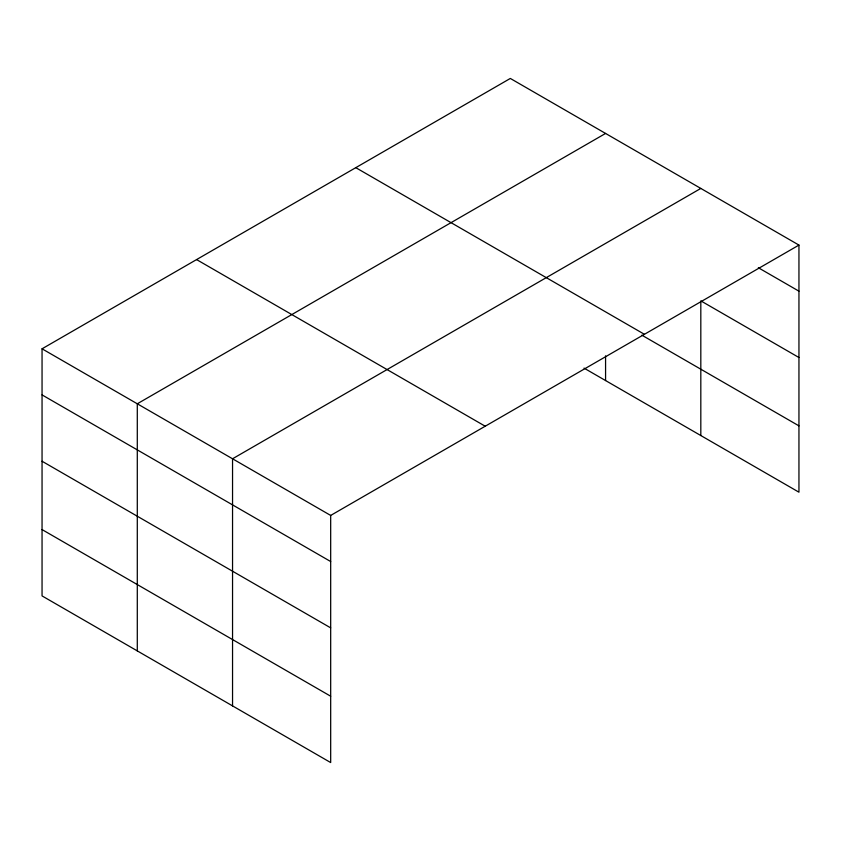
<?xml version="1.0" encoding="UTF-8"?>
<svg xmlns="http://www.w3.org/2000/svg" width="841" height="841" viewBox="0 0 841 841"><rect width="100%" height="100%" fill="white"/><g stroke="black" fill="none" stroke-linecap="round" stroke-linejoin="round"><path stroke-width="1.26" d="M798.95 245.088L510.319 78.444L42.05 348.805L42.05 595.912L330.681 762.556L330.681 515.438L798.95 245.088L798.95 492.195L584.022 368.116M605.573 133.435L137.293 403.785L137.293 650.902M700.816 188.426L232.547 458.776L232.547 705.893M758.34 267.732L798.95 291.175M798.95 357.52L700.816 300.857L700.816 435.543M355.796 167.664L644.416 334.298M641.851 335.16L798.95 425.861M196.584 259.585L485.204 426.219M42.05 348.805L330.681 515.438M42.05 394.892L330.681 561.536M42.05 461.236L330.681 627.87M42.05 529.578L330.681 696.222M605.573 355.838L605.573 380.553"/></g></svg>
